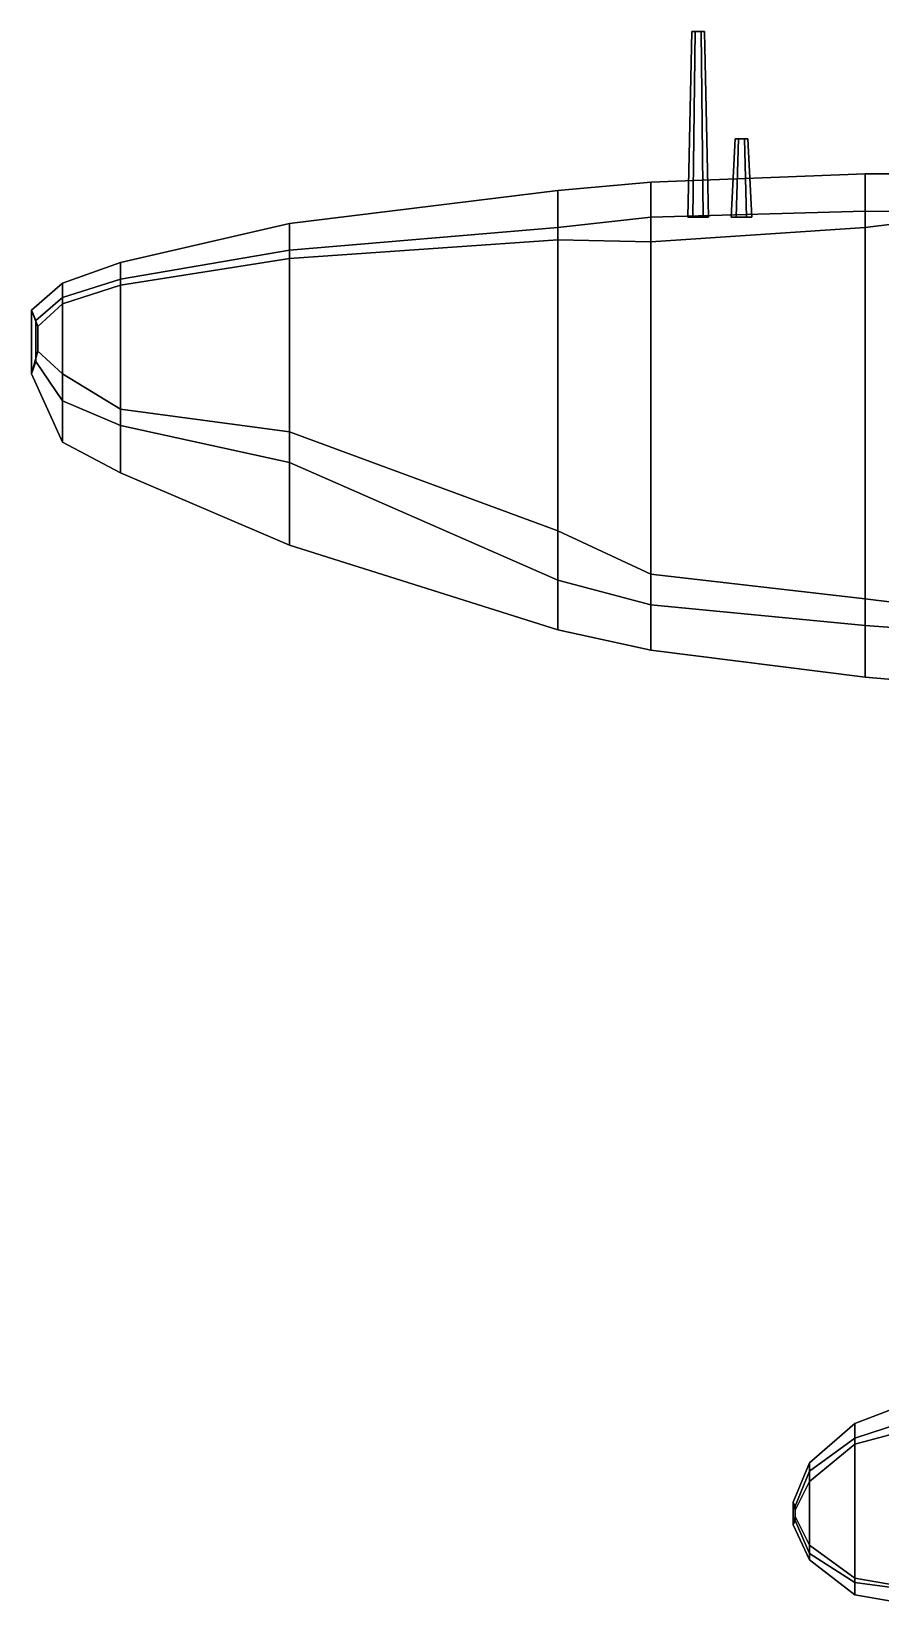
# Model space of a CAD drawing. Header units: millimetres. Extents: x -5.6 to 12, y -5 to 5.
# Drawn here: x -5.63 to -1.52, y -4.43 to 3.24 of the extents above; entities that cross this region are included whole.
import ezdxf

# ---------------------------------------------------------------- set-up
doc = ezdxf.new("R2010")
doc.units = ezdxf.units.MM
doc.layers.add('hull2', color=3, linetype='Continuous')

msp = doc.modelspace()

# ---------------------------------------------------------------- linework, layer by layer
at = {"layer": 'hull2'}
for points in [[(-2.45, 2.34, 1.62), (-2.425, 2.34, 1.5767), (-2.415, 3.24, 1.594), (-2.43, 3.24, 1.62)], [(-2.425, 2.34, 1.6633), (-2.45, 2.34, 1.62), (-2.43, 3.24, 1.62), (-2.415, 3.24, 1.646)], [(-2.385, 3.24, 1.646), (-2.415, 3.24, 1.646), (-2.43, 3.24, 1.62), (-2.37, 3.24, 1.62)], [(-2.37, 3.24, 1.62), (-2.43, 3.24, 1.62), (-2.415, 3.24, 1.594), (-2.385, 3.24, 1.594)], [(-2.425, 2.34, 1.5767), (-2.375, 2.34, 1.5767), (-2.385, 3.24, 1.594), (-2.415, 3.24, 1.594)], [(-2.375, 2.34, 1.6633), (-2.425, 2.34, 1.6633), (-2.415, 3.24, 1.646), (-2.385, 3.24, 1.646)], [(-2.375, 2.34, 1.5767), (-2.35, 2.34, 1.62), (-2.37, 3.24, 1.62), (-2.385, 3.24, 1.594)], [(-2.35, 2.34, 1.62), (-2.375, 2.34, 1.6633), (-2.385, 3.24, 1.646), (-2.37, 3.24, 1.62)], [(-2.24, 2.34, 1.62), (-2.215, 2.34, 1.5767), (-2.205, 2.72, 1.594), (-2.22, 2.72, 1.62)], [(-2.215, 2.34, 1.6633), (-2.24, 2.34, 1.62), (-2.22, 2.72, 1.62), (-2.205, 2.72, 1.646)], [(-2.16, 2.72, 1.62), (-2.22, 2.72, 1.62), (-2.205, 2.72, 1.594), (-2.175, 2.72, 1.594)], [(-2.175, 2.72, 1.646), (-2.205, 2.72, 1.646), (-2.22, 2.72, 1.62), (-2.16, 2.72, 1.62)], [(-2.215, 2.34, 1.5767), (-2.165, 2.34, 1.5767), (-2.175, 2.72, 1.594), (-2.205, 2.72, 1.594)], [(-2.165, 2.34, 1.6633), (-2.215, 2.34, 1.6633), (-2.205, 2.72, 1.646), (-2.175, 2.72, 1.646)], [(-2.165, 2.34, 1.5767), (-2.14, 2.34, 1.62), (-2.16, 2.72, 1.62), (-2.175, 2.72, 1.594)], [(-2.14, 2.34, 1.62), (-2.165, 2.34, 1.6633), (-2.175, 2.72, 1.646), (-2.16, 2.72, 1.62)], [(-1.59, 2.55, 1.6), (-2.63, 2.51, 1.68), (-2.63, 2.34, 1.55), (-1.59, 2.37, 1.44)], [(-1.59, 2.29, 1.75), (-2.63, 2.22, 1.82), (-2.63, 2.51, 1.68), (-1.59, 2.55, 1.6)], [(-0.78, 2.39, 1.68), (-1.59, 2.29, 1.75), (-1.59, 2.55, 1.6), (-0.78, 2.55, 1.51)], [(-0.78, 2.55, 1.51), (-1.59, 2.55, 1.6), (-1.59, 2.37, 1.44), (-0.78, 2.36, 1.33)], [(-3.08, 2.47, 1.71), (-4.38, 2.31, 1.78), (-4.38, 2.18, 1.71), (-3.08, 2.29, 1.6)], [(-3.08, 2.23, 1.84), (-4.38, 2.14, 1.87), (-4.38, 2.31, 1.78), (-3.08, 2.47, 1.71)], [(-2.63, 2.51, 1.68), (-3.08, 2.47, 1.71), (-3.08, 2.29, 1.6), (-2.63, 2.34, 1.55)], [(-2.63, 2.22, 1.82), (-3.08, 2.23, 1.84), (-3.08, 2.47, 1.71), (-2.63, 2.51, 1.68)], [(-0.78, 0.39, 1.68), (-1.59, 0.49, 1.75), (-1.59, 2.29, 1.75), (-0.78, 2.39, 1.68)], [(-4.38, 2.31, 1.78), (-5.2, 2.12, 1.81), (-5.2, 2.04, 1.78), (-4.38, 2.18, 1.71)], [(-4.38, 2.14, 1.87), (-5.2, 2.01, 1.88), (-5.2, 2.12, 1.81), (-4.38, 2.31, 1.78)], [(-3.08, 2.29, 1.6), (-3.08, 0.58, 1.6), (-2.63, 0.46, 1.55), (-2.63, 2.34, 1.55)], [(-2.63, 2.34, 1.55), (-2.63, 0.46, 1.55), (-1.59, 0.36, 1.44), (-1.59, 2.37, 1.44)], [(-1.59, 2.37, 1.44), (-1.59, 0.36, 1.44), (-0.78, 0.3, 1.33), (-0.78, 2.36, 1.33)], [(-4.38, 2.18, 1.71), (-4.38, 1.15, 1.71), (-3.08, 0.58, 1.6), (-3.08, 2.29, 1.6)], [(-3.08, 0.82, 1.84), (-4.38, 1.3, 1.87), (-4.38, 2.14, 1.87), (-3.08, 2.23, 1.84)], [(-2.63, 0.61, 1.82), (-3.08, 0.82, 1.84), (-3.08, 2.23, 1.84), (-2.63, 2.22, 1.82)], [(-1.59, 0.49, 1.75), (-2.63, 0.61, 1.82), (-2.63, 2.22, 1.82), (-1.59, 2.29, 1.75)], [(-5.2, 2.04, 1.78), (-5.2, 1.33, 1.78), (-4.38, 1.15, 1.71), (-4.38, 2.18, 1.71)], [(-5.2, 2.12, 1.81), (-5.48, 2.02, 1.84), (-5.48, 1.95, 1.81), (-5.2, 2.04, 1.78)], [(-5.2, 2.01, 1.88), (-5.48, 1.92, 1.88), (-5.48, 2.02, 1.84), (-5.2, 2.12, 1.81)], [(-4.38, 1.3, 1.87), (-5.2, 1.41, 1.88), (-5.2, 2.01, 1.88), (-4.38, 2.14, 1.87)], [(-5.48, 2.02, 1.84), (-5.63, 1.89, 1.84), (-5.61, 1.84, 1.82), (-5.48, 1.95, 1.81)], [(-5.48, 1.92, 1.88), (-5.6, 1.81, 1.86), (-5.63, 1.89, 1.84), (-5.48, 2.02, 1.84)], [(-5.48, 1.95, 1.81), (-5.48, 1.45, 1.81), (-5.2, 1.33, 1.78), (-5.2, 2.04, 1.78)], [(-5.2, 1.41, 1.88), (-5.48, 1.58, 1.88), (-5.48, 1.92, 1.88), (-5.2, 2.01, 1.88)], [(-5.61, 1.84, 1.82), (-5.61, 1.64, 1.82), (-5.48, 1.45, 1.81), (-5.48, 1.95, 1.81)], [(-5.48, 1.58, 1.88), (-5.6, 1.69, 1.86), (-5.6, 1.81, 1.86), (-5.48, 1.92, 1.88)], [(-5.63, 1.89, 1.84), (-5.63, 1.58, 1.84), (-5.61, 1.64, 1.82), (-5.61, 1.84, 1.82)], [(-5.6, 1.81, 1.86), (-5.6, 1.69, 1.86), (-5.63, 1.58, 1.84), (-5.63, 1.89, 1.84)], [(-5.48, 1.25, 1.84), (-5.63, 1.58, 1.84), (-5.6, 1.69, 1.86), (-5.48, 1.58, 1.88)], [(-5.48, 1.45, 1.81), (-5.61, 1.64, 1.82), (-5.63, 1.58, 1.84), (-5.48, 1.25, 1.84)], [(-5.2, 1.1, 1.81), (-5.48, 1.25, 1.84), (-5.48, 1.58, 1.88), (-5.2, 1.41, 1.88)], [(-5.2, 1.33, 1.78), (-5.48, 1.45, 1.81), (-5.48, 1.25, 1.84), (-5.2, 1.1, 1.81)], [(-4.38, 0.75, 1.78), (-5.2, 1.1, 1.81), (-5.2, 1.41, 1.88), (-4.38, 1.3, 1.87)], [(-4.38, 1.15, 1.71), (-5.2, 1.33, 1.78), (-5.2, 1.1, 1.81), (-4.38, 0.75, 1.78)], [(-3.08, 0.34, 1.71), (-4.38, 0.75, 1.78), (-4.38, 1.3, 1.87), (-3.08, 0.82, 1.84)], [(-3.08, 0.58, 1.6), (-4.38, 1.15, 1.71), (-4.38, 0.75, 1.78), (-3.08, 0.34, 1.71)], [(-2.63, 0.24, 1.68), (-3.08, 0.34, 1.71), (-3.08, 0.82, 1.84), (-2.63, 0.61, 1.82)], [(-2.63, 0.46, 1.55), (-3.08, 0.58, 1.6), (-3.08, 0.34, 1.71), (-2.63, 0.24, 1.68)], [(-1.59, 0.11, 1.6), (-2.63, 0.24, 1.68), (-2.63, 0.61, 1.82), (-1.59, 0.49, 1.75)], [(-0.78, 0.04, 1.51), (-1.59, 0.11, 1.6), (-1.59, 0.49, 1.75), (-0.78, 0.39, 1.68)], [(-1.59, 0.36, 1.44), (-2.63, 0.46, 1.55), (-2.63, 0.24, 1.68), (-1.59, 0.11, 1.6)], [(-0.78, 0.3, 1.33), (-1.59, 0.36, 1.44), (-1.59, 0.11, 1.6), (-0.78, 0.04, 1.51)], [(-1.64, -3.51, 2.29), (-1.12, -3.31, 2.29), (-1.12, -3.47, 2.36), (-1.64, -3.61, 2.36)], [(-1.64, -3.58, 2.25), (-1.12, -3.41, 2.23), (-1.12, -3.31, 2.29), (-1.64, -3.51, 2.29)], [(-1.64, -4.28, 2.25), (-1.12, -4.35, 2.23), (-1.12, -3.41, 2.23), (-1.64, -3.58, 2.25)], [(-1.86, -3.7, 2.29), (-1.64, -3.51, 2.29), (-1.64, -3.61, 2.36), (-1.86, -3.79, 2.34)], [(-1.86, -3.74, 2.26), (-1.64, -3.58, 2.25), (-1.64, -3.51, 2.29), (-1.86, -3.7, 2.29)], [(-1.12, -3.47, 2.36), (-1.12, -4.35, 2.36), (-1.64, -4.26, 2.36), (-1.64, -3.61, 2.36)], [(-1.86, -4.14, 2.26), (-1.64, -4.28, 2.25), (-1.64, -3.58, 2.25), (-1.86, -3.74, 2.26)], [(-1.64, -3.61, 2.36), (-1.64, -4.26, 2.36), (-1.86, -4.1, 2.34), (-1.86, -3.79, 2.34)], [(-1.94, -3.89, 2.29), (-1.86, -3.7, 2.29), (-1.86, -3.79, 2.34), (-1.93, -3.93, 2.33)], [(-1.93, -3.91, 2.27), (-1.86, -3.74, 2.26), (-1.86, -3.7, 2.29), (-1.94, -3.89, 2.29)], [(-1.93, -3.98, 2.27), (-1.86, -4.14, 2.26), (-1.86, -3.74, 2.26), (-1.93, -3.91, 2.27)], [(-1.86, -3.79, 2.34), (-1.86, -4.1, 2.34), (-1.93, -3.96, 2.33), (-1.93, -3.93, 2.33)], [(-1.93, -3.93, 2.33), (-1.93, -3.96, 2.33), (-1.94, -4, 2.29), (-1.94, -3.89, 2.29)], [(-1.94, -3.89, 2.29), (-1.94, -4, 2.29), (-1.93, -3.98, 2.27), (-1.93, -3.91, 2.27)], [(-1.93, -3.96, 2.33), (-1.86, -4.1, 2.34), (-1.86, -4.17, 2.29), (-1.94, -4, 2.29)], [(-1.94, -4, 2.29), (-1.86, -4.17, 2.29), (-1.86, -4.14, 2.26), (-1.93, -3.98, 2.27)], [(-1.86, -4.1, 2.34), (-1.64, -4.26, 2.36), (-1.64, -4.34, 2.29), (-1.86, -4.17, 2.29)], [(-1.86, -4.17, 2.29), (-1.64, -4.34, 2.29), (-1.64, -4.28, 2.25), (-1.86, -4.14, 2.26)], [(-1.64, -4.26, 2.36), (-1.12, -4.35, 2.36), (-1.12, -4.43, 2.29), (-1.64, -4.34, 2.29)], [(-1.64, -4.34, 2.29), (-1.12, -4.43, 2.29), (-1.12, -4.35, 2.23), (-1.64, -4.28, 2.25)]]:
    msp.add_3dface(points, dxfattribs=at)

doc.saveas('drawing.dxf')
